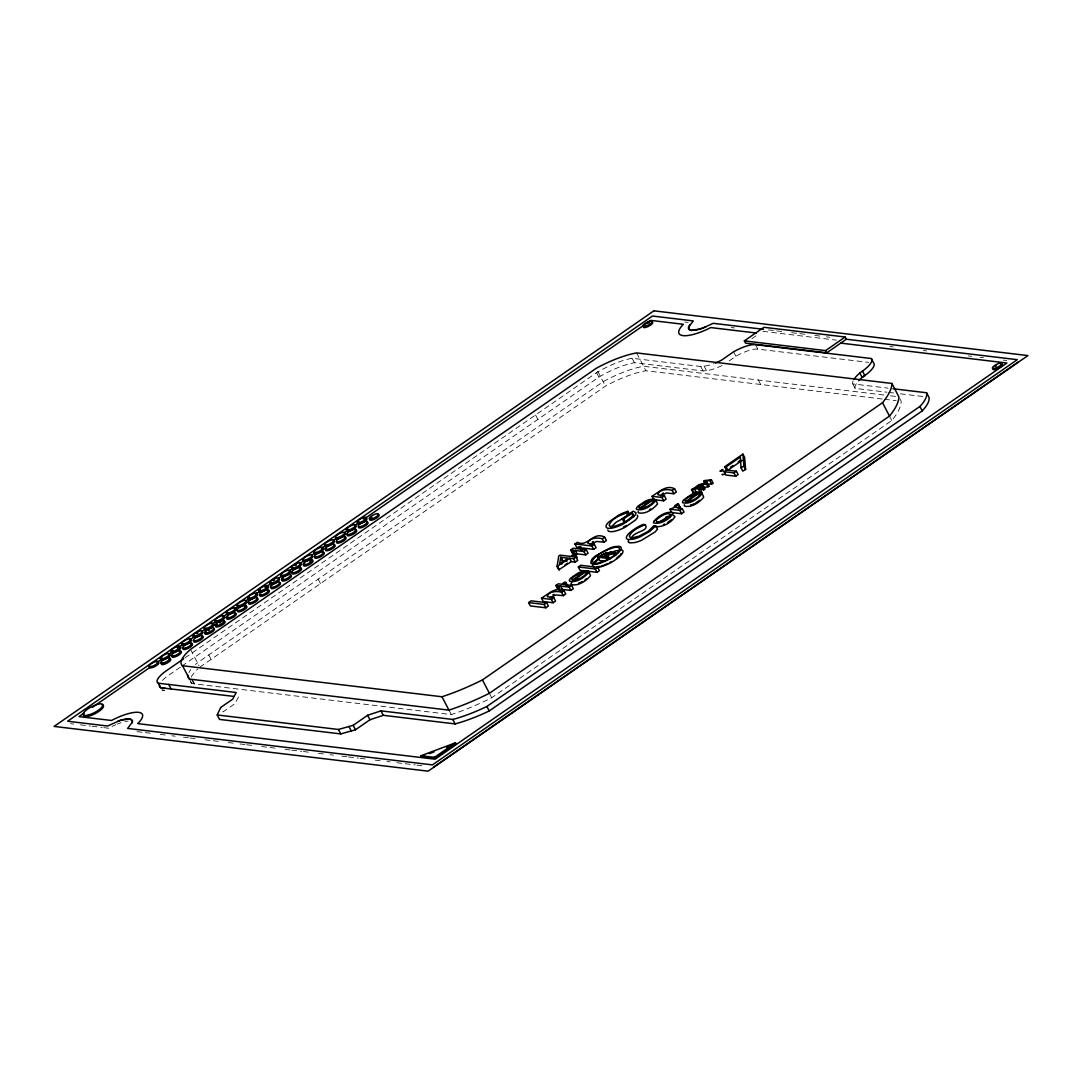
<?xml version="1.0" encoding="UTF-8"?>
<svg xmlns="http://www.w3.org/2000/svg" width="1082" height="1082" viewBox="0 0 1082 1082"><rect width="100%" height="100%" fill="white"/><g stroke="black" fill="none" stroke-linecap="round" stroke-linejoin="round"><path stroke-width="0.75" stroke-dasharray="5 3.75" d="M238.513 696.97L235.024 703.598L223.027 711.915L220.714 707.452M185.036 657.829L596.547 372.695A40.886 12.024 -27.5 0 1 632.077 358.277L700.744 366.487L704.098 366.135A21.342 6.276 -27.5 0 0 713.66 363.728M180.424 667.08L167.953 675.723A22.506 6.614 -27.5 0 0 162.111 680.767M181.817 666.12L598.86 377.158A40.886 12.024 -27.5 0 1 634.39 362.727L703.057 370.95L706.424 370.585A21.342 6.276 -27.5 0 0 722.33 365.378M199.805 667.202L605.46 386.125A53.518 15.743 -27.5 0 1 645.913 370.734L882.79 399.082M751.882 338.693L758.239 334.284M729.254 360.861L735.909 356.248A21.654 6.37 -27.5 0 1 757.819 349.121L868.576 362.375M190.554 681.917A39.899 11.726 -27.5 0 0 191.812 683.54L451.275 714.593A99.612 29.295 -27.5 0 0 491.715 697.741L891.798 420.533A104.616 30.756 -27.5 0 0 901.198 401.287L898.872 396.837M164.789 690.289L161.935 689.978L164.356 690.505M768.436 329.915L775.064 330.7M776.727 330.903L785.018 331.89M791.645 332.688L798.273 333.486M799.923 333.675L808.213 334.676M814.841 335.461L819.818 336.056M826.445 336.854L829.759 337.246M684.892 322.003L688.179 322.395M731.148 327.535L734.489 327.941M762.891 331.335L836.427 340.14M889.891 346.538L893.232 346.93M923.311 350.527L926.652 350.933M968.431 355.924L971.771 356.33M980.116 357.33L983.457 357.723M1003.447 360.117L1006.774 360.522M853.103 381.013A30.418 8.94 -27.5 0 0 852.792 383.921L888.024 388.14M852.792 383.921L855.105 388.384L886.983 392.198M888.66 392.401L893.691 392.996M900.4 393.807L923.893 396.607M883.818 395.025L643.587 366.284A53.518 15.743 -27.5 0 0 603.147 381.662L197.479 662.739A39.899 11.726 -27.5 0 0 195.477 664.537M890.513 395.836L897.208 396.634M884.467 399.285L896.18 400.692M70.452 723.669L73.779 724.061M80.447 724.859L90.442 726.063M92.105 726.252L102.1 727.456M103.764 727.645L108.768 728.254A21.897 6.438 -27.5 0 1 115.72 724.778M137.049 731.635L143.69 732.433M145.34 732.622L153.63 733.623M160.271 734.408L165.248 735.003M171.876 735.801L175.203 736.193M183.494 737.194L188.471 737.789M190.134 737.978L198.425 738.979M205.053 739.777L211.693 740.561M213.357 740.764L219.984 741.562M228.302 742.55L233.306 743.158M239.988 743.956L244.992 744.551M246.669 744.754L255.014 745.741M261.682 746.553L268.363 747.351M270.027 747.54L276.708 748.338M285.053 749.339L290.057 749.948M291.734 750.137L301.743 751.341M303.42 751.544L311.765 752.545M318.446 753.342L323.45 753.938M330.132 754.736L333.459 755.141M341.804 756.129L346.822 756.737M348.485 756.94L358.507 758.13M360.171 758.333L368.516 759.334M375.197 760.132L380.201 760.727M386.883 761.525L390.223 761.931M396.891 762.729L403.572 763.527M405.236 763.73L415.258 764.92M416.922 765.123L425.267 766.124M889.472 416.083L891.798 420.533M755.493 344.671L757.819 349.121M758.36 380.012L760.687 384.475M733.596 351.799L735.909 356.248M704.098 366.135L706.424 370.585M700.744 366.487L703.057 370.95M636.635 352.921L645.913 370.734M632.077 358.277L634.39 362.727M597.737 371.275L605.46 386.125M596.547 372.695L598.86 377.158M535.563 414.961L537.876 419.41M489.402 693.278L491.715 697.741M448.949 710.13L451.275 714.593M318.135 579.14L320.461 583.59M208.799 654.894L211.125 659.357M190.527 649.376L199.034 665.714M192.271 679.428L194.598 683.878M191.568 679.334L193.881 683.797M189.499 679.09L191.812 683.54M855.105 388.384A30.418 8.94 -27.5 0 1 857.823 381.716M191.216 677.116A39.899 11.726 -27.5 0 1 197.803 668.987M117.113 724.183A21.897 6.438 -27.5 0 1 121.17 722.695M124.917 721.667A21.897 6.438 -27.5 0 1 128.163 721.126M188.89 672.666A39.899 11.726 -27.5 0 1 190.797 669.623"/><path stroke-width="1.5" d="M587.012 570.877L573.555 580.209L580.669 578.113L584.726 575.408L586.444 572.689L588.784 571.337L588.757 572.364C584.442 577.558 576.517 583.13 569.538 581.156L569.348 580.574A9.981 2.935 -27.5 0 1 570.917 577.964L577.477 573.406A9.048 2.664 -27.5 0 1 582.738 571.296L587.012 570.877L588.175 573.108M654.042 499.127L640.585 508.459L647.699 506.362L651.756 503.657L653.474 500.939L655.814 499.586L655.787 500.614C651.472 505.808 643.547 511.38 636.568 509.406L636.378 508.824A9.981 2.935 -27.5 0 1 637.947 506.214L644.507 501.656A9.048 2.664 -27.5 0 1 649.768 499.546L654.042 499.127L655.205 501.358M698.634 488.482L697.484 486.251L695.631 487.536L699.824 488.036L701.569 491.377L686.745 501.778L693.846 499.695L697.917 496.99L699.635 494.271L701.975 492.919L701.947 493.933C697.633 499.14 689.694 504.712 682.728 502.738L682.539 502.143A9.981 2.935 -27.5 0 1 684.095 499.546L690.654 494.988A9.048 2.664 -27.5 0 1 695.915 492.878L700.203 492.459M592.503 565.196L593.775 567.414M560.733 557.325L559.678 563.993L568.199 558.109L560.733 557.325L562.478 560.665L561.95 563.993M575.381 554.241L571.986 556.581L575.976 557.068L577.72 560.408L575.272 562.099L571.282 561.612L558.812 569.822L557.068 566.481L558.745 556.04L560.03 555.147L570.633 556.418L574.028 554.079L575.381 554.241L577.125 557.582L575.759 557.419M132.085 722.938C133.424 715.567 121.509 719.949 117.897 721.248M893.056 388.749L926.611 392.766L928.924 397.216A53.573 15.757 -27.5 0 1 922.243 410.903L489.213 710.942A73.833 21.708 -27.5 0 1 455.116 723.912L383.271 715.31L369.963 719.746L355.491 729.768L340.735 733.921L219.538 719.422L217.225 714.959L220.714 707.452L232.711 699.148L236.201 692.507L158.188 683.188A22.506 6.614 -27.5 0 1 165.641 671.259L183.656 658.789M689.532 325.033L688.436 328.725L691.29 330.429L697.498 329.807L705.816 326.98M611.087 527.259L616.24 522.092L625.261 517.277M631.333 538.484C632.767 531.37 650.404 531.289 645.102 524.648L643.195 524.418A15.026 4.423 -27.5 0 0 635.973 528.097L631.915 530.87A17.258 5.072 -27.5 0 0 628.087 534.359L627.289 535.374A16.5 4.855 -27.5 0 0 626.559 538.498A17.041 5.004 -27.5 0 0 628.696 539.539L632.767 539.255A16.379 4.815 -27.5 0 0 639.895 536.929L649.687 531.505L655.76 525.92L657.491 529.26L655.083 531.938L641.64 540.27A16.379 4.815 -27.5 0 1 634.498 542.596L630.427 542.88A17.041 5.004 -27.5 0 1 628.304 541.839M725.454 473.118C725.116 474.051 721.329 475.837 722.235 474.105M630.792 518.481L625.328 522.268L623.962 522.106L622.218 518.751L623.597 518.927L631.78 513.247A10.739 3.151 -27.5 0 1 633.051 514.816A11.104 3.26 -27.5 0 1 631.915 516.682L627.763 520.199A13.079 3.841 -27.5 0 1 621.65 523.715L615.658 525.947A14.161 4.166 -27.5 0 1 609.666 526.041L609.125 525.162C611.736 518.224 620.148 515.424 626.559 512.895L627.925 511.299L629.67 514.64M619.851 555.282L616.429 558.393M589.893 544.949L596.534 541.46L603.986 542.19L606.407 540.527L604.662 537.186C593.152 530.856 587.756 547.722 577.355 542.312L574.948 543.976L576.679 547.316L593.666 549.345L596.074 547.681L594.329 544.341L587.891 543.34C588.419 537.781 598.13 537.254 602.255 538.85L604.662 537.186M671.205 519.847L667.526 522.592M598.955 558.894L596.452 561.031A14.729 4.328 -27.5 0 0 594.032 564.52M584.943 579.925L586.471 578.748M699.648 500.33L695.591 503.035M660.575 495.813L666.539 492.986L673.924 493.744L676.331 492.067L674.586 488.726C666.755 484.736 659.547 491.485 654.488 494.609L652.081 496.286L653.812 499.627L663.726 500.804L666.133 499.14L664.389 495.799L657.924 494.799C658.532 489.28 668.054 488.821 672.179 490.403L674.586 488.726M549.981 597.751L555.959 594.924L563.33 595.668L565.737 594.004L564.006 590.664C556.175 586.674 548.953 593.409 543.894 596.547L541.487 598.211L543.232 601.551L553.132 602.742L555.539 601.065L553.808 597.724L547.343 596.723C547.938 591.218 557.46 590.745 561.599 592.327L564.006 590.664M854.05 379.227A30.418 8.94 -27.5 0 1 859.798 372.979L863.896 370.085A24.94 7.331 -27.5 0 0 871.294 358.521L755.493 344.671A21.654 6.37 -27.5 0 0 733.596 351.799L721.599 360.103A21.342 6.276 -27.5 0 1 715.229 363.106M596.223 555.607L609.504 548.249A16.906 4.977 -27.5 0 1 614.765 546.613M598.765 554.43L594.721 557.69A14.729 4.328 -27.5 0 0 592.233 561.828L595.438 563.384A15.026 4.423 -27.5 0 0 599.55 562.694L606.258 560.138A15.256 4.49 -27.5 0 0 613.129 556.175L618.12 551.942A14.593 4.287 -27.5 0 0 619.621 549.44L619.08 547.776L617.524 547.262A14.878 4.369 -27.5 0 0 613.832 547.56L607.354 549.697M84.301 712.916L79 716.595L111.487 720.477A29.89 8.791 -27.5 0 1 138.604 712.348A29.89 8.791 -27.5 0 1 137.725 723.615L435.086 759.199L1006.896 363.011L840.728 343.116M92.443 707.276L149.654 667.635M157.188 662.414L160.866 659.871M169.455 653.92L171.578 652.446M180.126 646.522L182.168 645.102A5.261 1.542 -27.5 0 0 189.228 642.884A5.261 1.542 -27.5 0 0 189.945 639.841M189.702 639.881L193.61 637.176A5.261 1.542 -27.5 0 0 200.129 635.323A5.261 1.542 -27.5 0 0 202.172 631.888M202.334 631.131L204.701 629.494M212.234 624.273L215.575 621.961A5.261 1.542 -27.5 0 0 222.635 619.743A5.261 1.542 -27.5 0 0 223.352 616.686M223.108 616.74L226.841 614.157A5.261 1.542 -27.5 0 0 233.347 612.304A5.261 1.542 -27.5 0 0 235.389 608.868M234.375 608.936L237.661 606.664M246.209 600.74L248.238 599.32M255.501 594.288L259.207 591.732M267.66 585.876L270.054 584.212M278.656 578.248L281.361 576.381M289.733 570.579L291.937 569.051M300.255 563.289L303.379 561.125M311.914 555.201L314.47 553.443M321.733 548.412L325.046 546.112M333.54 540.229L336.002 538.525M344.455 532.669L346.822 531.019M355.275 525.162L357.642 523.526M366.243 517.561L650.809 320.394L683.297 324.289A31.905 9.386 -27.5 0 0 683.04 335.623A31.905 9.386 -27.5 0 0 710.779 327.575L756.386 333.026M846.34 339.234L826.729 352.813L745.512 343.102L744.348 340.871L763.96 327.291L845.177 337.002L846.34 339.234L1017.283 359.684L432.462 764.893L127.595 728.416L132.504 721.964L132.423 720.463L129.597 718.908L120.021 720.463L107.605 726.022L67.625 721.234L652.432 316.025L693.292 320.921L688.368 327.373L689.45 329.902L691.29 330.429L700.866 328.86L713.281 323.315L763.446 329.32M744.348 340.871L825.566 350.595L845.177 337.002M575.773 553.7L572.364 553.294L570.62 549.954L573.027 548.276L576.449 548.682L579.303 546.708L580.642 546.87L582.373 550.211L581.048 550.048M573.987 554.931L572.256 551.59L574.042 550.359L570.62 549.954M572.256 551.59L575.367 550.522L583.942 551.536L586.349 549.872L588.094 553.213L585.687 554.877L577.112 553.862L575.326 555.093M580.642 546.87L577.774 548.845L586.349 549.872M622.218 518.751L633.105 511.218L635.959 512.611A15.107 4.45 -27.5 0 1 633.619 516.79L623.354 523.918A16.244 4.774 -27.5 0 1 617.633 526.474L615.82 527.11A16.663 4.896 -27.5 0 1 610.965 528.259L608.463 528.314A17.447 5.126 -27.5 0 1 606.285 527.259L606.069 526.65A16.419 4.828 -27.5 0 1 606.393 525.095A16.257 4.774 -27.5 0 1 608.72 522.092L618.647 515.154A16.149 4.747 -27.5 0 1 624.26 512.557L627.925 511.299M562.478 560.665L567.009 561.098M557.068 566.481L569.551 558.271L573.541 558.758L575.976 557.068M574.948 543.976L591.922 546.004L594.329 544.341M652.081 496.286L661.981 497.463L664.389 495.799M565.088 564.818L567.509 563.14M578.315 566.954L580.723 565.277L597.697 567.32L599.442 570.66L597.034 572.324L580.047 570.295L578.315 566.954L595.289 568.983L597.697 567.32M528.611 602.593L531.14 600.835L546.64 602.688L548.385 606.028L545.842 607.786L530.342 605.934L528.611 602.593L544.111 604.446L546.64 602.688M691.56 489.686L694.225 488.509L698.417 489.023L700.149 492.364L695.956 491.85L693.305 493.027L691.56 489.686L697.484 486.251M711.469 479.975L705.91 481.301L707.209 483.005L706.357 483.6L701.109 484.601L703.327 485.615L705.072 488.956L703.692 489.916L700.257 488.198L698.512 484.858L705.126 483.113L703.814 481.179L704.855 480.462L711.469 479.975L713.214 483.316L707.736 484.574L708.94 486.345L704.233 487.644M724.751 466.694L742.901 454.115L744.632 457.456L745.62 469.466L742.779 471.13L741.035 467.789L740.345 457.037L726.171 466.869L724.751 466.694L726.495 470.034L736.409 471.211L738.154 474.552L735.733 476.215L725.833 475.039L724.088 471.698L726.495 470.021M217.225 714.959L338.423 729.471L353.178 725.305L367.637 715.283L380.945 710.86L452.803 719.449A73.833 21.708 -27.5 0 0 486.886 706.478L919.916 406.453A53.573 15.757 -27.5 0 0 926.611 392.766M557.595 588.824L555.85 585.484L558.271 583.82L561.68 584.226L564.534 582.238L565.872 582.4L567.617 585.741L566.278 585.578M604.121 561.098L599.55 560.557L597.819 557.216L606.42 552.415L608.463 553.227L606.299 555.337L615.279 552.537L616.442 554.755M645.102 524.648C639.327 527.286 632.104 529.991 629.305 536.117L630.143 537.456L632.253 537.795L638.921 536.199L648.24 531.303L653.866 525.69L655.76 525.92M698.417 489.023L699.824 488.036M698.512 484.858L701.947 486.575L703.327 485.615M559.232 590.474L557.487 587.134L559.272 585.889L555.85 585.484M678.671 504.334L675.29 507.228L682.269 508.729L684 512.07L681.592 513.734L671.692 512.543L669.947 509.203L673.775 507.661L674.843 505.713A5.572 1.637 -27.5 0 1 677.751 503.793L680.416 507.674L678.455 508.838M700.257 488.198L701.271 487.495M730.377 467.343L732.974 465.544M738.154 461.946L740.751 460.161M558.826 587.283L560.611 586.052L569.173 587.08L571.58 585.416L573.325 588.757L570.917 590.42L562.342 589.392L560.557 590.637L558.826 587.283L557.487 587.134M565.872 582.4L563.019 584.388L571.58 585.416M742.09 460.377L727.902 470.21L726.171 466.869M609.788 559.367L608.639 557.135L606.948 558.312L597.819 557.216M608.639 557.135L604.459 556.635L615.279 552.537M541.487 598.211L551.401 599.401L553.808 597.724M669.947 509.203L679.861 510.393L682.269 508.729M724.088 471.698L734.002 472.875L736.409 471.211M182.533 665.728L441.997 696.767A99.612 29.295 -27.5 0 0 482.437 679.915L882.52 402.707A104.616 30.756 -27.5 0 0 891.92 383.461L636.635 352.921A53.518 15.743 -27.5 0 0 596.196 368.299L190.527 649.376A39.899 11.726 -27.5 0 0 182.533 665.728L189.499 679.09L448.949 710.13A99.612 29.295 -27.5 0 0 489.402 693.278L889.472 416.083A104.616 30.756 -27.5 0 0 898.872 396.837L891.92 383.461M420.993 755.75L434.477 757.359L455.468 742.82L455.941 743.713L434.937 758.252L421.453 756.643L420.993 755.75L455.468 742.82M433.625 767.124L1018.433 361.915M741.035 467.789L743.889 466.126L742.901 454.115M662.198 493.676L663.415 492.973M592.152 542.217L593.396 541.5M649.43 509.703L650.728 508.973M581.088 582.116L582.414 581.453M552.834 594.911L554.025 594.329M608.003 563.479L604.527 564.966M692.98 504.226L694.279 503.685M665.687 517.237L667.499 516.479M609.328 552.361L611.249 551.59M609.098 553.037L615.577 550.9A14.878 4.369 -27.5 0 1 619.269 550.603M421.453 756.643L424.59 755.466M429.297 753.694L433.99 751.936M446.528 747.229L455.941 743.713M578.545 583.09L579.803 582.657M601.294 566.035L603.458 565.318M690.532 504.969L691.736 504.658M614.806 546.64L618.931 546.315A16.906 4.977 -27.5 0 1 621.027 547.357A16.555 4.869 -27.5 0 1 621.217 547.992A16.906 4.977 -27.5 0 1 620.27 550.522L618.431 552.645A17.177 5.045 -27.5 0 1 613.967 556.256L612.074 557.5A17.258 5.072 -27.5 0 1 606.204 560.733L604.256 561.626A16.5 4.855 -27.5 0 1 597.088 563.965M670.258 516.953L665.471 518.264L659.966 521.565A7.777 2.286 -27.5 0 0 659.006 522.43M165.059 688.22L160.515 687.652A22.506 6.614 -27.5 0 1 159.46 685.001M233.577 696.375L160.772 687.746L158.459 683.297M593.004 564.277L590.894 563.208L591.083 561.017A16.717 4.91 -27.5 0 1 592.436 559.056M655.827 526.691C663.063 527.205 671.259 522.755 675.006 516.641L673.423 515.37M677.751 503.793L680.416 507.674M637.23 515.262L637.704 515.965A15.107 4.45 -27.5 0 1 635.35 520.131L625.098 527.259A16.244 4.774 -27.5 0 1 619.377 529.815L617.552 530.451A16.663 4.896 -27.5 0 1 612.71 531.6L610.194 531.654A17.447 5.126 -27.5 0 1 608.03 530.599L607.813 529.991M357.56 523.377L357.763 523.729A5.261 1.542 -27.5 0 0 364.228 521.781A5.261 1.542 -27.5 0 0 366.271 518.359M346.74 530.87L346.943 531.221A5.261 1.542 -27.5 0 0 353.408 529.274A5.261 1.542 -27.5 0 0 355.451 525.852M335.907 538.376L336.123 538.714A5.261 1.542 -27.5 0 0 342.575 536.78A5.261 1.542 -27.5 0 0 344.631 533.345M226.882 614.238L226.679 613.886A5.261 1.542 -27.5 0 1 227.234 612.764M215.629 622.042L215.413 621.69A5.261 1.542 -27.5 0 1 215.967 620.568M193.664 637.257L193.462 636.906A5.261 1.542 -27.5 0 1 194.003 635.783M182.222 645.183L182.019 644.845A5.261 1.542 -27.5 0 1 182.128 644.345M160.704 659.601L160.907 659.952A5.261 1.542 -27.5 0 0 167.372 658.018A5.261 1.542 -27.5 0 0 169.414 654.583M919.916 406.453L922.243 410.903M871.294 358.521L873.607 362.984A24.94 7.331 -27.5 0 1 866.209 374.534L862.111 377.429A30.418 8.94 -27.5 0 0 858.729 380.688M882.52 402.707L889.472 416.083M862.503 371.112L864.816 375.562L862.111 377.429L859.798 372.979M825.566 350.595L826.729 352.813M743.889 466.126L745.62 469.466M734.002 472.875L735.733 476.215M710.022 480.976L711.767 484.317M707.209 483.005L708.94 486.345M706.005 481.233L707.736 484.574M705.91 481.301L707.642 484.641M706.357 483.6L708.088 486.941M703.814 481.179L705.559 484.52M701.947 486.575L703.692 489.916M701.975 492.919L703.679 497.274C699.378 502.481 691.439 508.053 684.46 506.078L684.27 505.483A9.981 2.935 -27.5 0 1 684.446 504.753M696.659 486.156L697.822 488.388M694.225 488.509L695.956 491.85M692.385 489.781L694.13 493.122M672.179 490.403L673.924 493.744M679.861 510.393L681.592 513.734M661.981 497.463L663.726 500.804M655.814 499.586L657.531 503.955C653.217 509.149 645.278 514.721 638.312 512.746L638.123 512.165A9.981 2.935 -27.5 0 1 638.285 511.434M631.78 513.247L633.525 516.587M626.559 512.895L627.722 515.127M623.597 518.927L625.328 522.268M613.372 553.862L614.535 556.08M602.255 538.85L603.986 542.19M591.922 546.004L593.666 549.345M595.289 568.983L597.034 572.324M583.942 551.536L585.687 554.877M588.784 571.337L590.502 575.705C586.187 580.899 578.248 586.471 571.282 584.496L571.093 583.915A9.981 2.935 -27.5 0 1 571.769 582.305M575.367 550.522L577.112 553.862M573.582 551.752L574.745 553.984M573.541 558.758L575.272 562.099M569.551 558.271L571.282 561.612M560.868 557.244L562.613 560.584M569.173 587.08L570.917 590.42M557.622 566.549L559.353 569.889M560.611 586.052L562.342 589.392M561.599 592.327L563.33 595.668M551.401 599.401L553.132 602.742M544.111 604.446L545.842 607.786M482.437 679.915L489.402 693.278M486.886 706.478L489.213 710.942M441.997 696.767L448.949 710.13M452.803 719.449L455.116 723.912M434.477 757.359L434.937 758.252M434.098 757.319L434.572 758.212M422.237 755.899L422.697 756.791M380.945 710.86L383.271 715.31M367.637 715.283L369.963 719.746M353.178 725.305L355.491 729.768M348.959 726.495L351.271 730.959M338.423 729.471L340.735 733.921M168.724 684.433L171.051 688.896M189.499 679.09A39.899 11.726 -27.5 0 1 188.025 675.303M157.431 662.36A5.261 1.542 -27.5 0 1 156.714 665.416A5.261 1.542 -27.5 0 1 149.708 667.716L149.505 667.364A5.261 1.542 -27.5 0 1 150.046 666.242M161.259 658.478A5.261 1.542 -27.5 0 1 161.975 657.788M180.139 647.158A5.261 1.542 -27.5 0 1 178.097 650.58A5.261 1.542 -27.5 0 1 171.632 652.527L171.429 652.176A5.261 1.542 -27.5 0 1 171.538 651.675M171.97 651.053A5.261 1.542 -27.5 0 1 172.687 650.35M177.205 647.753A5.261 1.542 -27.5 0 1 178.354 647.374M196.789 633.66A5.261 1.542 -27.5 0 1 198.006 633.024M212.478 624.219A5.261 1.542 -27.5 0 1 211.761 627.276A5.261 1.542 -27.5 0 1 204.755 629.575L204.552 629.224A5.261 1.542 -27.5 0 1 205.107 628.101M246.209 601.376A5.261 1.542 -27.5 0 1 244.167 604.797A5.261 1.542 -27.5 0 1 237.702 606.745L237.499 606.393A5.261 1.542 -27.5 0 1 238.054 605.271M169.279 659.1A5.261 1.542 -27.5 0 1 169.779 661.197A5.261 1.542 -27.5 0 1 163.504 664.497A5.261 1.542 -27.5 0 1 161.908 662.982M179.896 651.743A5.261 1.542 -27.5 0 1 180.396 653.839A5.261 1.542 -27.5 0 1 174.121 657.139A5.261 1.542 -27.5 0 1 172.525 655.624M191.014 644.047A5.261 1.542 -27.5 0 1 189.174 647.807A5.261 1.542 -27.5 0 1 183.21 648.551M201.752 636.608A5.261 1.542 -27.5 0 1 202.253 638.691A5.261 1.542 -27.5 0 1 195.964 642.005A5.261 1.542 -27.5 0 1 194.368 640.49M213.776 628.804A5.261 1.542 -27.5 0 1 210.557 632.902A5.261 1.542 -27.5 0 1 205.188 633.322M205.621 632.7A5.261 1.542 -27.5 0 1 206.337 631.996M208.407 630.563A5.261 1.542 -27.5 0 1 209.624 629.927M223.068 621.568A5.261 1.542 -27.5 0 1 224.474 623.178A5.261 1.542 -27.5 0 1 218.402 626.708A5.261 1.542 -27.5 0 1 215.94 625.707M216.508 625.044A5.261 1.542 -27.5 0 1 217.333 624.328M219.538 622.921A5.261 1.542 -27.5 0 1 220.769 622.326M235.538 613.724A5.261 1.542 -27.5 0 1 232.319 617.836A5.261 1.542 -27.5 0 1 226.936 618.241M227.369 617.619A5.261 1.542 -27.5 0 1 228.086 616.929M244.424 606.556A5.261 1.542 -27.5 0 1 246.547 607.759A5.261 1.542 -27.5 0 1 240.759 611.411A5.261 1.542 -27.5 0 1 237.621 610.843M256.596 598.603A5.261 1.542 -27.5 0 1 257.097 600.686A5.261 1.542 -27.5 0 1 250.821 603.999A5.261 1.542 -27.5 0 1 249.225 602.485M256.082 594.18A5.261 1.542 -27.5 0 1 255.366 597.223A5.261 1.542 -27.5 0 1 248.36 599.523L248.157 599.171A5.261 1.542 -27.5 0 1 248.278 598.671M248.711 598.048A5.261 1.542 -27.5 0 1 249.415 597.359M267.822 586.566A5.261 1.542 -27.5 0 1 265.78 589.988A5.261 1.542 -27.5 0 1 259.315 591.935L259.112 591.583A5.261 1.542 -27.5 0 1 259.234 591.083M259.666 590.461A5.261 1.542 -27.5 0 1 260.383 589.758M264.887 587.161A5.261 1.542 -27.5 0 1 266.037 586.782M278.669 579.046A5.261 1.542 -27.5 0 1 276.627 582.481A5.261 1.542 -27.5 0 1 270.162 584.415L269.959 584.064A5.261 1.542 -27.5 0 1 270.081 583.563M270.514 582.941A5.261 1.542 -27.5 0 1 271.23 582.251M273.3 580.818A5.261 1.542 -27.5 0 1 274.517 580.168M289.192 571.228A5.261 1.542 -27.5 0 1 288.475 574.285A5.261 1.542 -27.5 0 1 281.469 576.584L281.266 576.233A5.261 1.542 -27.5 0 1 281.82 575.11M300.566 563.871A5.261 1.542 -27.5 0 1 298.524 567.306A5.261 1.542 -27.5 0 1 292.059 569.24L291.856 568.902A5.261 1.542 -27.5 0 1 292.411 567.779M295.197 565.643A5.261 1.542 -27.5 0 1 296.4 565.007M312.008 555.945A5.261 1.542 -27.5 0 1 309.966 559.38A5.261 1.542 -27.5 0 1 303.501 561.315L303.298 560.976A5.261 1.542 -27.5 0 1 303.42 560.462M323.085 548.276A5.261 1.542 -27.5 0 1 321.043 551.698A5.261 1.542 -27.5 0 1 314.578 553.646L314.375 553.294A5.261 1.542 -27.5 0 1 314.93 552.172M333.675 540.946A5.261 1.542 -27.5 0 1 331.633 544.368A5.261 1.542 -27.5 0 1 325.168 546.315L324.965 545.964A5.261 1.542 -27.5 0 1 325.073 545.463M347.281 529.747A5.261 1.542 -27.5 0 1 347.998 529.044M358.101 522.254A5.261 1.542 -27.5 0 1 358.818 521.551M363.336 518.954A5.261 1.542 -27.5 0 1 364.485 518.576M267.863 590.826A5.261 1.542 -27.5 0 1 266.023 594.586A5.261 1.542 -27.5 0 1 260.059 595.33M279.751 583.117A5.261 1.542 -27.5 0 1 277.127 586.904A5.261 1.542 -27.5 0 1 271.041 588.148M290.733 575.502A5.261 1.542 -27.5 0 1 289.584 578.329A5.261 1.542 -27.5 0 1 283.241 581.061A5.261 1.542 -27.5 0 1 283.295 578.708M300.079 568.51A5.261 1.542 -27.5 0 1 300.58 570.606A5.261 1.542 -27.5 0 1 294.29 573.906A5.261 1.542 -27.5 0 1 292.695 572.392M312.333 560.544A5.261 1.542 -27.5 0 1 311.17 563.37A5.261 1.542 -27.5 0 1 304.826 566.102A5.261 1.542 -27.5 0 1 304.881 563.749M309.398 561.152A5.261 1.542 -27.5 0 1 310.548 560.774M322.788 552.78A5.261 1.542 -27.5 0 1 323.288 554.863A5.261 1.542 -27.5 0 1 316.999 558.163A5.261 1.542 -27.5 0 1 315.403 556.662M333.648 545.247A5.261 1.542 -27.5 0 1 334.149 547.343A5.261 1.542 -27.5 0 1 327.86 550.643A5.261 1.542 -27.5 0 1 326.264 549.129M344.658 537.632A5.261 1.542 -27.5 0 1 342.818 541.392A5.261 1.542 -27.5 0 1 336.84 542.123M355.207 530.315A5.261 1.542 -27.5 0 1 355.707 532.398A5.261 1.542 -27.5 0 1 349.418 535.698A5.261 1.542 -27.5 0 1 347.822 534.197M367.339 522.43A5.261 1.542 -27.5 0 1 364.715 526.217A5.261 1.542 -27.5 0 1 358.629 527.461M378.443 514.734A5.261 1.542 -27.5 0 1 374.602 519.157A5.261 1.542 -27.5 0 1 370.274 518.643M370.991 517.94A5.261 1.542 -27.5 0 1 371.938 517.21M1001.039 364.174A5.261 1.542 -27.5 0 1 998.808 368.069A5.261 1.542 -27.5 0 1 993.114 368.583M995.359 366.5A5.261 1.542 -27.5 0 1 996.495 365.811M652.04 322.084A5.261 1.542 -27.5 0 1 648.199 326.494A5.261 1.542 -27.5 0 1 643.871 325.98M647.875 323.207A5.261 1.542 -27.5 0 1 649.092 322.679M102.019 704.923A11.118 3.273 -27.5 0 1 95.216 713.62A11.118 3.273 -27.5 0 1 83.855 714.485M626.505 525.433A13.079 3.841 -27.5 0 1 623.394 527.056M621.609 549.832A16.906 4.977 -27.5 0 1 622.772 550.697A16.555 4.869 -27.5 0 1 622.894 552.077A16.906 4.977 -27.5 0 1 622.015 553.862L620.175 555.986A17.177 5.045 -27.5 0 1 615.699 559.597L613.819 560.841A17.258 5.072 -27.5 0 1 607.949 564.074L606.001 564.966A16.5 4.855 -27.5 0 1 598.833 567.306A17.041 5.004 -27.5 0 1 597.305 567.563M594.18 562.397A16.717 4.91 -27.5 0 1 595.208 561.301A17.096 5.031 -27.5 0 1 597.954 558.948M599.807 566.386A15.026 4.423 -27.5 0 1 597.183 566.725M611.506 561.639A15.256 4.49 -27.5 0 1 609.761 562.599M621.082 553.538A14.593 4.287 -27.5 0 1 620.581 554.376M628.628 541.866A16.379 4.815 -27.5 0 1 628.48 540.54M664.686 524.053A7.425 2.178 -27.5 0 1 663.347 524.581M678.59 507.647A5.572 1.637 -27.5 0 1 679.496 507.133M596.885 563.979A17.177 5.045 -27.5 0 1 592.774 564.277M592.246 558.921A17.177 5.045 -27.5 0 1 596.047 555.445M598.535 554.511A15.256 4.49 -27.5 0 1 603.634 551.428A15.026 4.423 -27.5 0 1 607.164 549.886M720.206 471.13C723.912 472.117 724.331 467.005 720.206 471.13M670.624 514.532L665.782 519.238A7.425 2.178 -27.5 0 1 660.345 521.646L656.625 521.835L656.192 520.523A7.777 2.286 -27.5 0 1 658.221 518.224C661.494 516.141 666.985 511.854 670.624 514.532M606.596 553.741L603.58 556.527L600.402 556.148L604.04 553.943L606.596 553.741M653.636 521.538L653.555 522.917C660.656 524.77 669.488 519.252 673.274 513.301L673.112 512.692C666.093 510.718 658.14 516.357 653.636 521.538M641.937 504.077L640.896 504.848A7.019 2.069 -27.5 0 0 638.907 507.756L639.611 508.283L650.62 500.655L641.937 504.077M574.907 575.827L573.866 576.598A7.019 2.069 -27.5 0 0 571.878 579.506L572.581 580.033L583.59 572.405L574.907 575.827M688.098 497.395L687.043 498.18A7.019 2.069 -27.5 0 0 685.055 501.074L685.758 501.615L696.781 493.974L688.098 497.395M653.893 310.832L54.1 726.414L428.107 771.168L1027.9 355.586L653.893 310.832M163.166 663.063A5.261 1.542 -27.5 0 0 170.09 658.275A5.261 1.542 -27.5 0 0 162.868 660.223A5.261 1.542 -27.5 0 0 163.166 663.063M173.891 655.935A5.261 1.542 -27.5 0 0 180.816 651.134A5.261 1.542 -27.5 0 0 173.607 653.082A5.261 1.542 -27.5 0 0 173.891 655.935M151.412 666.553A5.261 1.542 -27.5 0 0 158.351 661.751A5.261 1.542 -27.5 0 0 151.128 663.712A5.261 1.542 -27.5 0 0 151.412 666.553M162.625 658.789A5.261 1.542 -27.5 0 0 169.549 653.988A5.261 1.542 -27.5 0 0 162.341 655.935A5.261 1.542 -27.5 0 0 162.625 658.789M173.35 651.364A5.261 1.542 -27.5 0 0 180.275 646.563A5.261 1.542 -27.5 0 0 173.066 648.51A5.261 1.542 -27.5 0 0 173.35 651.364M195.734 640.801A5.261 1.542 -27.5 0 0 202.659 636A5.261 1.542 -27.5 0 0 195.45 637.947A5.261 1.542 -27.5 0 0 195.734 640.801M185.008 648.24A5.261 1.542 -27.5 0 0 191.933 643.438A5.261 1.542 -27.5 0 0 184.724 645.386A5.261 1.542 -27.5 0 0 185.008 648.24M183.926 644.02A5.261 1.542 -27.5 0 0 190.851 639.232A5.261 1.542 -27.5 0 0 183.642 641.18A5.261 1.542 -27.5 0 0 183.926 644.02M195.369 636.094A5.261 1.542 -27.5 0 0 202.307 631.293A5.261 1.542 -27.5 0 0 195.085 633.254A5.261 1.542 -27.5 0 0 195.369 636.094M206.987 633.011A5.261 1.542 -27.5 0 0 213.911 628.209A5.261 1.542 -27.5 0 0 206.703 630.157A5.261 1.542 -27.5 0 0 206.987 633.011M217.103 625.775A5.261 1.542 -27.5 0 0 224.501 621.068A5.261 1.542 -27.5 0 0 217.78 622.488A5.261 1.542 -27.5 0 0 217.103 625.775M228.748 617.93A5.261 1.542 -27.5 0 0 235.673 613.129A5.261 1.542 -27.5 0 0 228.451 615.09A5.261 1.542 -27.5 0 0 228.748 617.93M239.42 610.532A5.261 1.542 -27.5 0 0 246.344 605.731A5.261 1.542 -27.5 0 0 239.136 607.692A5.261 1.542 -27.5 0 0 239.42 610.532M250.591 602.796A5.261 1.542 -27.5 0 0 257.516 597.994A5.261 1.542 -27.5 0 0 250.307 599.942A5.261 1.542 -27.5 0 0 250.591 602.796M206.473 628.412A5.261 1.542 -27.5 0 0 213.397 623.611A5.261 1.542 -27.5 0 0 206.189 625.558A5.261 1.542 -27.5 0 0 206.473 628.412M217.333 620.879A5.261 1.542 -27.5 0 0 224.258 616.077A5.261 1.542 -27.5 0 0 217.049 618.038A5.261 1.542 -27.5 0 0 217.333 620.879M228.6 613.075A5.261 1.542 -27.5 0 0 235.524 608.273A5.261 1.542 -27.5 0 0 228.316 610.221A5.261 1.542 -27.5 0 0 228.6 613.075M239.42 605.582A5.261 1.542 -27.5 0 0 246.344 600.78A5.261 1.542 -27.5 0 0 239.136 602.728A5.261 1.542 -27.5 0 0 239.42 605.582M261.858 595.019A5.261 1.542 -27.5 0 0 268.782 590.217A5.261 1.542 -27.5 0 0 261.574 592.179A5.261 1.542 -27.5 0 0 261.858 595.019M250.077 598.36A5.261 1.542 -27.5 0 0 257.002 593.558A5.261 1.542 -27.5 0 0 249.793 595.519A5.261 1.542 -27.5 0 0 250.077 598.36M272.962 587.323A5.261 1.542 -27.5 0 0 279.886 582.535A5.261 1.542 -27.5 0 0 272.664 584.483A5.261 1.542 -27.5 0 0 272.962 587.323M261.033 590.772A5.261 1.542 -27.5 0 0 267.957 585.971A5.261 1.542 -27.5 0 0 260.748 587.918A5.261 1.542 -27.5 0 0 261.033 590.772M994.656 368.421A5.261 1.542 -27.5 0 0 1001.783 363.66A5.261 1.542 -27.5 0 0 994.777 365.391A5.261 1.542 -27.5 0 0 994.656 368.421M645.237 326.291A5.261 1.542 -27.5 0 0 652.162 321.489A5.261 1.542 -27.5 0 0 644.953 323.437A5.261 1.542 -27.5 0 0 645.237 326.291M271.88 583.252A5.261 1.542 -27.5 0 0 278.804 578.451A5.261 1.542 -27.5 0 0 271.596 580.412A5.261 1.542 -27.5 0 0 271.88 583.252M283.944 579.709A5.261 1.542 -27.5 0 0 290.869 574.921A5.261 1.542 -27.5 0 0 283.66 576.868A5.261 1.542 -27.5 0 0 283.944 579.709M283.186 575.421A5.261 1.542 -27.5 0 0 290.111 570.62A5.261 1.542 -27.5 0 0 282.902 572.567A5.261 1.542 -27.5 0 0 283.186 575.421M294.061 572.703A5.261 1.542 -27.5 0 0 300.985 567.901A5.261 1.542 -27.5 0 0 293.777 569.849A5.261 1.542 -27.5 0 0 294.061 572.703M305.543 564.75A5.261 1.542 -27.5 0 0 312.468 559.949A5.261 1.542 -27.5 0 0 305.259 561.91A5.261 1.542 -27.5 0 0 305.543 564.75M293.777 568.077A5.261 1.542 -27.5 0 0 300.701 563.289A5.261 1.542 -27.5 0 0 293.493 565.237A5.261 1.542 -27.5 0 0 293.777 568.077M316.783 556.973A5.261 1.542 -27.5 0 0 323.707 552.172A5.261 1.542 -27.5 0 0 316.485 554.119A5.261 1.542 -27.5 0 0 316.783 556.973M305.219 560.151A5.261 1.542 -27.5 0 0 312.143 555.364A5.261 1.542 -27.5 0 0 304.935 557.311A5.261 1.542 -27.5 0 0 305.219 560.151M316.296 552.483A5.261 1.542 -27.5 0 0 323.22 547.681A5.261 1.542 -27.5 0 0 316.012 549.629A5.261 1.542 -27.5 0 0 316.296 552.483M327.643 549.44A5.261 1.542 -27.5 0 0 334.568 544.638A5.261 1.542 -27.5 0 0 327.359 546.586A5.261 1.542 -27.5 0 0 327.643 549.44M326.886 545.152A5.261 1.542 -27.5 0 0 333.811 540.351A5.261 1.542 -27.5 0 0 326.602 542.298A5.261 1.542 -27.5 0 0 326.886 545.152M337.827 537.551A5.261 1.542 -27.5 0 0 344.752 532.763A5.261 1.542 -27.5 0 0 337.543 534.711A5.261 1.542 -27.5 0 0 337.827 537.551M338.639 541.812A5.261 1.542 -27.5 0 0 345.564 537.024A5.261 1.542 -27.5 0 0 338.355 538.971A5.261 1.542 -27.5 0 0 338.639 541.812M349.202 534.508A5.261 1.542 -27.5 0 0 356.127 529.707A5.261 1.542 -27.5 0 0 348.918 531.654A5.261 1.542 -27.5 0 0 349.202 534.508M348.661 530.058A5.261 1.542 -27.5 0 0 355.586 525.257A5.261 1.542 -27.5 0 0 348.377 527.205A5.261 1.542 -27.5 0 0 348.661 530.058M359.481 522.565A5.261 1.542 -27.5 0 0 366.406 517.764A5.261 1.542 -27.5 0 0 359.197 519.712A5.261 1.542 -27.5 0 0 359.481 522.565M371.653 518.941A5.261 1.542 -27.5 0 0 378.578 514.153A5.261 1.542 -27.5 0 0 371.369 516.1A5.261 1.542 -27.5 0 0 371.653 518.941M360.549 526.636A5.261 1.542 -27.5 0 0 367.474 521.849A5.261 1.542 -27.5 0 0 360.265 523.796A5.261 1.542 -27.5 0 0 360.549 526.636M88.305 715.067A11.118 3.273 -27.5 0 0 102.952 704.923A11.118 3.273 -27.5 0 0 87.71 709.048A11.118 3.273 -27.5 0 0 88.305 715.067"/></g></svg>
